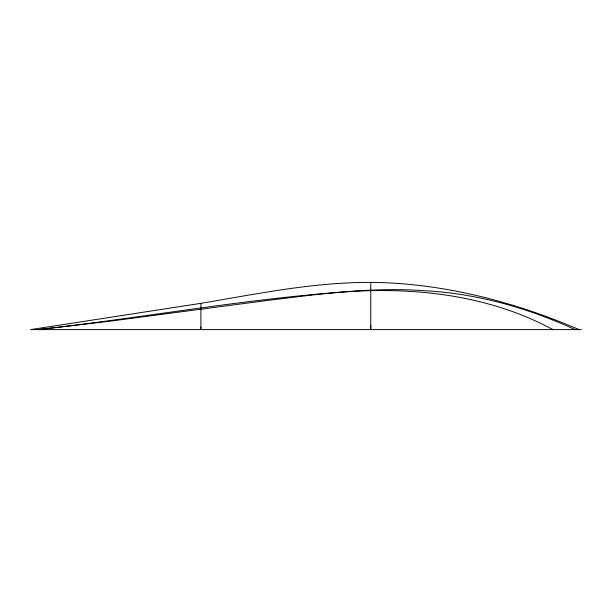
<?xml version="1.0" encoding="UTF-8"?>
<svg xmlns="http://www.w3.org/2000/svg" width="612" height="612" viewBox="0 0 612 612"><rect width="100%" height="100%" fill="white"/><g stroke="black" fill="none" stroke-linecap="round" stroke-linejoin="round"><path stroke-width="0.92" d="M200.889 329.608L200.897 303.353C261.515 293.14 322.447 280.319 384.275 282.69C451.511 285.422 517.484 303.223 579.159 329.608M370.765 329.608L370.765 282.407M370.765 325.232L370.627 329.608M200.897 327.091L200.66 329.608M200.897 303.33L30.6 329.608L581.4 329.608M37.753 329.608C139.437 318.347 240.256 299.651 342.338 292.085C414.056 286.623 488.843 294.93 552.896 329.608M38.418 329.608L110.328 321.124L264.162 300.89C316.924 294.403 370.038 286.867 423.313 290.654C475.937 293.255 527.345 307.614 575.058 329.608"/></g></svg>
